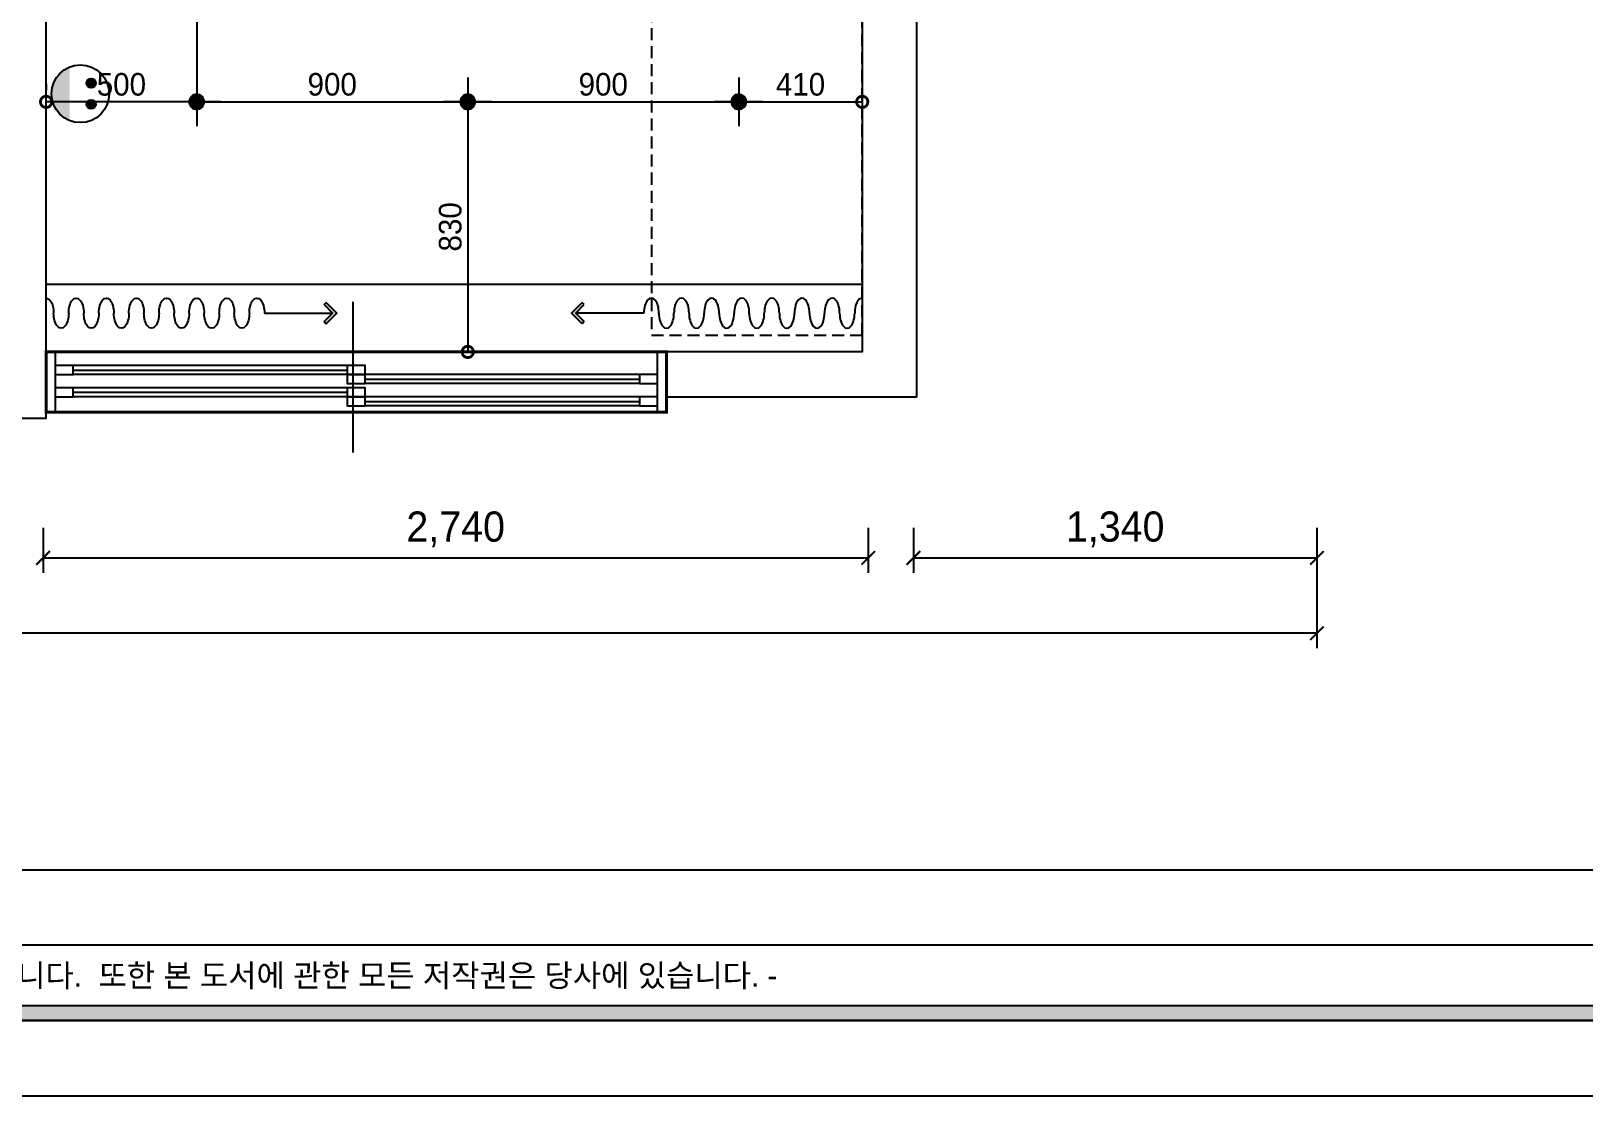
# Model space of a CAD drawing. Header units: inches. Extents: x 199882 to 277715, y -17863 to 11882.
# Drawn here: x 234943 to 240100, y -3468 to 67 of the extents above; entities that cross this region are included whole.
import ezdxf
from ezdxf.enums import TextEntityAlignment as Align

# ---------------------------------------------------------------- set-up
doc = ezdxf.new("R2010")
doc.units = ezdxf.units.IN
doc.header["$LTSCALE"] = 50
doc.header["$MEASUREMENT"] = 0
doc.linetypes.add('DH-HID2', pattern=[1.2, 0.8, -0.4])
for name, color, linetype in [('01. F-소품', 3, 'Continuous'), ('04-WIN', 4, 'Continuous'), ('07-DIM WAL', 5, 'Continuous'), ('08-HAT', 8, 'Continuous'), ('FORM(YOURNAME)-1', 1, 'Continuous'), ('FORM(YOURNAME)-11', 1, 'Continuous'), ('FU-FURM', 251, 'DH-HID2'), ('RC-LIGHT', 7, 'Continuous'), ('도면층2', 2, 'Continuous'), ('도면층4', 4, 'Continuous'), ('도면층5', 5, 'Continuous'), ('설비', 140, 'Continuous'), ('치수', 7, 'Continuous')]:
    doc.layers.add(name, color=color, linetype=linetype)
doc.styles.add('YOURNAME', font='HY울릉도M.TTF')
doc.styles.add('스타일1', font='HY울릉도M.TTF')
doc.dimstyles.new('30', dxfattribs={"dimscale": 30, "dimtxt": 2.5, "dimasz": 2.5, "dimexe": 1.25, "dimexo": 2, "dimtad": 1, "dimdec": 0, "dimtxsty": '스타일1', "dimblk": 'DOTSMALL', "dimcen": 2.5, "dimclrd": 1, "dimclre": 1, "dimclrt": 7, "dimadec": 0, "dimazin": 0, "dimtfac": 1, "dimtdec": 0, "dimtix": 1, "dimtmove": 0, "dimatfit": 3, "dimldrblk": 'DOTSMALL', "dimfxl": 0, "dimarcsym": 0})
doc.dimstyles.new('YOURNAME-50', dxfattribs={"dimscale": 50, "dimtxt": 2, "dimasz": 0.9, "dimexe": 1, "dimexo": 3, "dimgap": 0.7, "dimtad": 1, "dimdec": 0, "dimzin": 0, "dimdsep": 46, "dimlunit": 6, "dimtxsty": 'YOURNAME', "dimblk": 'ARCHTICK', "dimcen": 0, "dimclrd": 1, "dimclre": 1, "dimclrt": 7, "dimadec": 0, "dimazin": 0, "dimtfac": 1, "dimtdec": 0, "dimtix": 1, "dimtmove": 2, "dimatfit": 3, "dimldrblk": 'ARCHTICK', "dimfxl": 0, "dimtolj": 1, "dimtzin": 0, "dimarcsym": 0})

# ---------------------------------------------------------------- blocks, each defined once
blk = doc.blocks.new('FORM-ELEVATION')
at = {"layer": 'FORM(YOURNAME)-11'}
h = blk.add_hatch(color=256, dxfattribs=at)
h.dxf.hatch_style = 1
h.paths.add_polyline_path([(-10309, 35708), (71691, 35708), (71691, 35508), (-10309, 35508)])
h.paths.add_polyline_path([(-10309, -21492), (71691, -21492), (71691, -21692), (-10309, -21692)])
at = {"layer": 'Defpoints', "color": 158}
blk.add_line((62481, -20692), (-10309, -20692), dxfattribs=at)
for points in [[(-10309, -21692), (71691, -21692), (71691, 35708), (-10309, 35708)], [(-8309, 33708), (61071, 33708), (61071, -19692), (-8309, -19692)]]:
    blk.add_lwpolyline(points, close=True, dxfattribs=at)
at = {"layer": 'FORM(YOURNAME)-11', "color": 250}
blk.add_lwpolyline([(-11309, -22692), (72691, -22692), (72691, 36708), (-11309, 36708)], close=True, dxfattribs=at)
at = {"layer": 'FORM(YOURNAME)-11'}
blk.add_lwpolyline([(-10309, -21492), (71691, -21492), (71691, -21692), (-10309, -21692)], close=True, dxfattribs=at)
at = {"layer": 'FORM(YOURNAME)-11', "color": 1, "style": 'YOURNAME'}
blk.add_text("- 본 도서는 어떠한 경우에도 무단으로 도용할 수 없으며 도용시 '지적재산권' 보호에 관한 법률에 의거, 법적 분쟁이 발생합니다.  또한 본 도서에 관한 모든 저작권은 당사에 있습니다. -", height=300, dxfattribs=at).set_placement((28146, -21092), align=Align.MIDDLE_CENTER)
at = {"layer": 'FORM(YOURNAME)-11', "color": 3, "style": 'YOURNAME'}
for tag, height, p in [('1', 450, (71041, -1219)), ('2', 450, (71041, -1863)), ('3', 450, (71041, -3150)), ('4', 450, (71041, -5081)), ('5', 515, (71041, -7398)), ('6', 515, (71041, -9650)), ('7', 515, (71041, -11903)), ('8', 515, (71041, -14155)), ('9', 515, (71041, -16408)), ('10', 515, (66791, -18596)), ('11', 515, (71041, -18660)), ('12', 515, (66791, -20848)), ('13', 515, (71041, -20848))]:
    blk.add_attdef(tag, text='', height=height, dxfattribs=at).set_placement(p, align=Align.MIDDLE_RIGHT)
blk = doc.blocks.new('_ArchTick')
at = {"color": 0, "linetype": 'ByBlock', "const_width": 0.15}
blk.add_lwpolyline([(-0.5, -0.5), (0.5, 0.5)], dxfattribs=at)
blk = doc.blocks.new('*D79')
at = {"layer": 'Defpoints', "color": 0}
for p in [(234983.3, -1431.5), (237723.3, -1431.5), (237723.3, -1681.5)]:
    blk.add_point(p, dxfattribs=at)
at = {"layer": '치수', "color": 1, "lineweight": -2}
for p, q in [((234983.3, -1581.5), (234983.3, -1731.5)), ((237723.3, -1581.5), (237723.3, -1731.5)), ((234983.3, -1681.5), (237723.3, -1681.5))]:
    blk.add_line(p, q, dxfattribs=at)
at = {"layer": '치수', "color": 1, "lineweight": -2, "xscale": 45, "yscale": 45, "zscale": 45, "rotation": 180}
blk.add_blockref('_ArchTick', (234983.3, -1681.5), dxfattribs=at)
at = {"layer": '치수', "color": 1, "lineweight": -2, "xscale": 45, "yscale": 45, "zscale": 45}
blk.add_blockref('_ArchTick', (237723.3, -1681.5), dxfattribs=at)
at = {"layer": '치수', "color": 7, "insert": (236353.3, -1586.8), "char_height": 100, "attachment_point": 5, "style": 'YOURNAME'}
blk.add_mtext('\\A1;2,740', dxfattribs=at)
blk = doc.blocks.new('*D80')
at = {"layer": 'Defpoints', "color": 0}
for p in [(227058.3, -1431.5), (239213.3, -1431.5), (227058.3, -1931.5)]:
    blk.add_point(p, dxfattribs=at)
at = {"layer": '치수', "color": 1, "lineweight": -2}
for p, q in [((227058.3, -1581.5), (227058.3, -1981.5)), ((239213.3, -1581.5), (239213.3, -1981.5)), ((239213.3, -1931.5), (227058.3, -1931.5))]:
    blk.add_line(p, q, dxfattribs=at)
at = {"layer": '치수', "color": 1, "lineweight": -2, "xscale": 45, "yscale": 45, "zscale": 45, "rotation": 180}
blk.add_blockref('_ArchTick', (227058.3, -1931.5), dxfattribs=at)
at = {"layer": '치수', "color": 1, "lineweight": -2, "xscale": 45, "yscale": 45, "zscale": 45}
blk.add_blockref('_ArchTick', (239213.3, -1931.5), dxfattribs=at)
at = {"layer": '치수', "color": 7, "insert": (233135.8, -1836.8), "char_height": 100, "attachment_point": 5, "style": 'YOURNAME'}
blk.add_mtext('\\A1;12,155', dxfattribs=at)
blk = doc.blocks.new('*D83')
at = {"layer": 'Defpoints', "color": 0}
for p in [(237873.3, -1431.5), (239213.3, -1431.5), (239213.3, -1681.5)]:
    blk.add_point(p, dxfattribs=at)
at = {"layer": '치수', "color": 1, "lineweight": -2}
for p, q in [((237873.3, -1581.5), (237873.3, -1731.5)), ((239213.3, -1581.5), (239213.3, -1731.5)), ((237873.3, -1681.5), (239213.3, -1681.5))]:
    blk.add_line(p, q, dxfattribs=at)
at = {"layer": '치수', "color": 1, "lineweight": -2, "xscale": 45, "yscale": 45, "zscale": 45, "rotation": 180}
blk.add_blockref('_ArchTick', (237873.3, -1681.5), dxfattribs=at)
at = {"layer": '치수', "color": 1, "lineweight": -2, "xscale": 45, "yscale": 45, "zscale": 45}
blk.add_blockref('_ArchTick', (239213.3, -1681.5), dxfattribs=at)
at = {"layer": '치수', "color": 7, "insert": (238543.3, -1586.8), "char_height": 100, "attachment_point": 5, "style": 'YOURNAME'}
blk.add_mtext('\\A1;1,340', dxfattribs=at)
blk = doc.blocks.new('floor')
at = {"layer": '도면층2'}
for p in [(215553.3, -997.7), (216383.3, -1147.7)]:
    blk.add_line(p, (215553.3, -1147.7), dxfattribs=at)
for points in [[(214593.3, 3057.3), (214593.3, 3917.3), (215858.3, 3917.3), (215858.3, 3207.3), (215858.3, 3057.3), (216203.3, 3057.3), (216203.3, 37.3)], [(216383.3, 3057.3), (216383.3, 3207.3), (216383.3, -1147.7)], [(216203.3, 37.3), (216203.3, -997.7), (215553.3, -997.7)]]:
    blk.add_lwpolyline(points, dxfattribs=at)
blk.add_lwpolyline([(213122.3, -1042.7), (213122.3, -1217.7), (213493.3, -1217.7), (213493.3, 3057.3), (213503.3, 3057.3), (213503.3, 3172.3), (213292.3, 3172.3), (213292.3, 727.3), (213077.3, 727.3), (213077.3, 477.3), (213292.3, 477.3), (213293.3, -1042.7)], close=True, dxfattribs=at)
at = {"layer": '도면층4'}
for p, q in [((214513.3, -1331.9), (214513.3, -831.9)), ((215553.3, -997.7), (213493.3, -997.7)), ((213493.3, -997.7), (213493.3, -1197.7)), ((213523.3, -997.7), (213523.3, -1197.7)), ((215523.3, -1197.7), (215523.3, -997.7)), ((215553.3, -1197.7), (215553.3, -997.7)), ((213583.3, -1058.1), (214493.3, -1058.1)), ((213583.3, -1131.9), (214493.3, -1131.9)), ((214553.3, -1088.1), (215463.3, -1088.1)), ((214553.3, -1161.9), (215463.3, -1161.9)), ((213493.3, -1197.7), (215553.3, -1197.7))]:
    blk.add_line(p, q, dxfattribs=at)
for points in [[(213523.3, -1043.1), (213523.3, -1073.1), (213583.3, -1073.1), (213583.3, -1043.1)], [(214493.3, -1043.1), (214493.3, -1073.1), (214553.3, -1073.1), (214553.3, -1043.1)], [(214493.3, -1073.1), (214493.3, -1103.1), (214553.3, -1103.1), (214553.3, -1073.1)], [(215463.3, -1073.1), (215463.3, -1103.1), (215523.3, -1103.1), (215523.3, -1073.1)], [(213523.3, -1116.9), (213523.3, -1146.9), (213583.3, -1146.9), (213583.3, -1116.9)], [(214493.3, -1116.9), (214493.3, -1146.9), (214553.3, -1146.9), (214553.3, -1116.9)], [(214493.3, -1146.9), (214493.3, -1176.9), (214553.3, -1176.9), (214553.3, -1146.9)], [(215463.3, -1146.9), (215463.3, -1176.9), (215523.3, -1176.9), (215523.3, -1146.9)]]:
    blk.add_lwpolyline(points, close=True, dxfattribs=at)
at = {"layer": '도면층5'}
for p, q in [((214493.3, -1043.1), (213583.3, -1043.1)), ((214493.3, -1073.1), (213583.3, -1073.1)), ((215463.3, -1073.1), (214553.3, -1073.1)), ((214493.3, -1116.9), (213583.3, -1116.9)), ((215463.3, -1103.1), (214553.3, -1103.1)), ((214493.3, -1146.9), (213583.3, -1146.9)), ((215463.3, -1146.9), (214553.3, -1146.9)), ((215463.3, -1176.9), (214553.3, -1176.9))]:
    blk.add_line(p, q, dxfattribs=at)
blk = doc.blocks.new('CJSWJ')
at = {"color": 8, "const_width": 10}
blk.add_lwpolyline([(234993.3, -997.7), (237053.3, -997.7), (237053.3, -1197.7), (234993.3, -1197.7)], close=True, dxfattribs=at)
at = {"layer": 'FU-FURM', "color": 8}
blk.add_lwpolyline([(237703.3, -942.7), (237703.3, 557.3), (237003.3, 557.3), (237003.3, -942.7)], close=True, dxfattribs=at)
at = {"layer": '04-WIN'}
blk.add_blockref('floor', (21500, 0), dxfattribs=at)
blk = doc.blocks.new('egoo')
at = {"layer": '설비'}
h = blk.add_hatch(color=140, dxfattribs=at)
edge = h.paths.add_edge_path()
edge.add_arc((1015645.3, 443433.7), 22.3, 0, 360)
h = blk.add_hatch(color=140, dxfattribs=at)
edge = h.paths.add_edge_path()
edge.add_arc((1015747.7, 443433.7), 22.3, 0, 360)
h = blk.add_hatch(color=140, dxfattribs=at)
edge = h.paths.add_edge_path()
edge.add_line((1015826.3, 443329.1), (1015566.6, 443329.1))
edge.add_ellipse((1015696.5, 443381.5), major_axis=(99, 99), ratio=1, start_angle=156.95778, end_angle=293.04222)
at = {"layer": '설비', "color": 140}
for centre, radius in [((1015696.5, 443381.5), 140), ((1015645.3, 443433.7), 22.3), ((1015747.7, 443433.7), 22.3)]:
    blk.add_circle(centre, radius, dxfattribs=at)
blk = doc.blocks.new('FFSFDF')
at = {"layer": '01. F-소품'}
blk.add_hatch(color=8, dxfattribs=at).paths.add_polyline_path([(1567672.9, 1746751.1), (1567679.9, 1746744.1), (1567715.3, 1746779.4), (1567679.9, 1746814.8), (1567672.9, 1746807.7), (1567701.2, 1746779.4)])
at = {"layer": '01. F-소품', "color": 8}
for p, q in [((1567474.8, 1746779.4), (1567701.2, 1746779.4)), ((1567672.9, 1746807.7), (1567679.9, 1746814.8)), ((1567672.9, 1746751.1), (1567679.9, 1746744.1))]:
    blk.add_line(p, q, dxfattribs=at)
for points in [[(1567672.9, 1746807.7), (1567701.2, 1746779.4), (1567672.9, 1746751.1)], [(1567679.9, 1746814.8), (1567715.3, 1746779.4), (1567679.9, 1746744.1)]]:
    blk.add_lwpolyline(points, dxfattribs=at)
for centre, start_param, end_param in [((1566799.8, 1746779.4), 1.570796, 4.712389), ((1566899.8, 1746779.4), 1.570796, 4.712389), ((1566999.8, 1746779.4), 1.570796, 4.712389), ((1567099.8, 1746779.4), 1.570796, 4.712389), ((1567199.8, 1746779.4), 1.570796, 4.712389), ((1567299.8, 1746779.4), 1.570796, 4.712389), ((1567399.8, 1746779.4), 1.570796, 4.712389), ((1566749.8, 1746779.4), 6.283185, 7.853982), ((1566849.8, 1746779.4), 4.712389, 7.853982), ((1566949.8, 1746779.4), 4.712389, 7.853982), ((1567049.8, 1746779.4), 4.712389, 7.853982), ((1567149.8, 1746779.4), 4.712389, 7.853982), ((1567249.8, 1746779.4), 4.712389, 7.853982), ((1567349.8, 1746779.4), 4.712389, 7.853982), ((1567449.8, 1746779.4), 4.712389, 7.853982)]:
    blk.add_ellipse(centre, major_axis=(0, -50), ratio=0.5, start_param=start_param, end_param=end_param, dxfattribs=at)
blk = doc.blocks.new('1')
at = {"linetype": 'Continuous'}
h = blk.add_hatch(color=4, dxfattribs=at)
h.dxf.hatch_style = 1
edge = h.paths.add_edge_path()
edge.add_arc((11539653.5, -14273503.8), 37.5, 0, 360)
at = {"color": 1, "linetype": 'Continuous'}
for p, q in [((11539653.5, -14273637.1), (11539653.5, -14273370.5)), ((11539520.2, -14273503.8), (11539786.8, -14273503.8))]:
    blk.add_line(p, q, dxfattribs=at)
at = {"color": 4, "linetype": 'Continuous'}
for radius in [41.5, 37.5]:
    blk.add_circle((11539653.5, -14273503.8), radius, dxfattribs=at)
blk = doc.blocks.new('_DOTSMALL')
at = {"color": 0, "linetype": 'ByBlock', "const_width": 0.5}
blk.add_lwpolyline([(-0.0625, 0, 1), (0.0625, 0, 1)], format="xyb", close=True, dxfattribs=at)
blk = doc.blocks.new('*D164')
at = {"layer": '07-DIM WAL', "color": 1, "lineweight": -2}
for p, q in [((235433.3, 1032.3), (235455.8, 1032.3)), ((235493.3, 1032.3), (235493.3, -167.7)), ((235553.3, -167.7), (235530.8, -167.7))]:
    blk.add_line(p, q, dxfattribs=at)
at = {"layer": 'Defpoints', "color": 0}
for p in [(235493.3, 1032.3), (235493.3, -167.7), (235493.3, -167.7)]:
    blk.add_point(p, dxfattribs=at)
at = {"layer": '07-DIM WAL', "color": 1, "lineweight": -2, "xscale": 75, "yscale": 75, "zscale": 75}
for p, rotation in [((235493.3, 1032.3), 90), ((235493.3, -167.7), 270)]:
    blk.add_blockref('_DOTSMALL', p, dxfattribs=dict(at, rotation=rotation))
at = {"layer": '07-DIM WAL', "color": 7, "insert": (235435.5, 432.3), "char_height": 75, "attachment_point": 5, "rotation": 90, "style": '스타일1'}
blk.add_mtext('1200', dxfattribs=at)
blk = doc.blocks.new('*D165')
at = {"layer": '07-DIM WAL', "color": 1, "lineweight": -2}
for p, q in [((235493.3, -107.7), (235493.3, -130.2)), ((236393.3, -107.7), (236393.3, -130.2)), ((235493.3, -167.7), (236393.3, -167.7))]:
    blk.add_line(p, q, dxfattribs=at)
at = {"layer": 'Defpoints', "color": 0}
for p in [(235493.3, -167.7), (236393.3, -167.7), (236393.3, -167.7)]:
    blk.add_point(p, dxfattribs=at)
at = {"layer": '07-DIM WAL', "color": 1, "lineweight": -2, "xscale": 75, "yscale": 75, "zscale": 75, "rotation": 180}
blk.add_blockref('_DOTSMALL', (235493.3, -167.7), dxfattribs=at)
at = {"layer": '07-DIM WAL', "color": 1, "lineweight": -2, "xscale": 75, "yscale": 75, "zscale": 75}
blk.add_blockref('_DOTSMALL', (236393.3, -167.7), dxfattribs=at)
at = {"layer": '07-DIM WAL', "color": 7, "insert": (235943.3, -109.9), "char_height": 75, "attachment_point": 5, "style": '스타일1'}
blk.add_mtext('900', dxfattribs=at)
blk = doc.blocks.new('*D166')
at = {"layer": '07-DIM WAL', "color": 1, "lineweight": -2}
for p, q in [((236393.3, -107.7), (236393.3, -130.2)), ((237293.3, -107.7), (237293.3, -130.2)), ((236393.3, -167.7), (237293.3, -167.7))]:
    blk.add_line(p, q, dxfattribs=at)
at = {"layer": 'Defpoints', "color": 0}
for p in [(236393.3, -167.7), (237293.3, -167.7), (237293.3, -167.7)]:
    blk.add_point(p, dxfattribs=at)
at = {"layer": '07-DIM WAL', "color": 1, "lineweight": -2, "xscale": 75, "yscale": 75, "zscale": 75, "rotation": 180}
blk.add_blockref('_DOTSMALL', (236393.3, -167.7), dxfattribs=at)
at = {"layer": '07-DIM WAL', "color": 1, "lineweight": -2, "xscale": 75, "yscale": 75, "zscale": 75}
blk.add_blockref('_DOTSMALL', (237293.3, -167.7), dxfattribs=at)
at = {"layer": '07-DIM WAL', "color": 7, "insert": (236843.3, -109.9), "char_height": 75, "attachment_point": 5, "style": '스타일1'}
blk.add_mtext('900', dxfattribs=at)
blk = doc.blocks.new('*D167')
at = {"layer": '07-DIM WAL', "color": 1, "lineweight": -2}
for p, q in [((237293.3, -107.7), (237293.3, -130.2)), ((237703.3, -107.7), (237703.3, -130.2)), ((237293.3, -167.7), (237703.3, -167.7))]:
    blk.add_line(p, q, dxfattribs=at)
at = {"layer": 'Defpoints', "color": 0}
for p in [(237293.3, -167.7), (237703.3, -167.7), (237703.3, -167.7)]:
    blk.add_point(p, dxfattribs=at)
at = {"layer": '07-DIM WAL', "color": 1, "lineweight": -2, "xscale": 75, "yscale": 75, "zscale": 75, "rotation": 180}
blk.add_blockref('_DOTSMALL', (237293.3, -167.7), dxfattribs=at)
at = {"layer": '07-DIM WAL', "color": 1, "lineweight": -2, "xscale": 75, "yscale": 75, "zscale": 75}
blk.add_blockref('_DOTSMALL', (237703.3, -167.7), dxfattribs=at)
at = {"layer": '07-DIM WAL', "color": 7, "insert": (237498.3, -110), "char_height": 75, "attachment_point": 5, "style": '스타일1'}
blk.add_mtext('410', dxfattribs=at)
blk = doc.blocks.new('*D168')
at = {"layer": '07-DIM WAL', "color": 1, "lineweight": -2}
for p, q in [((234993.3, -107.7), (234993.3, -130.2)), ((235493.3, -107.7), (235493.3, -130.2)), ((235493.3, -167.7), (234993.3, -167.7))]:
    blk.add_line(p, q, dxfattribs=at)
at = {"layer": 'Defpoints', "color": 0}
for p in [(234993.3, -167.7), (234993.3, -167.7), (235493.3, -167.7)]:
    blk.add_point(p, dxfattribs=at)
at = {"layer": '07-DIM WAL', "color": 1, "lineweight": -2, "xscale": 75, "yscale": 75, "zscale": 75, "rotation": 180}
blk.add_blockref('_DOTSMALL', (234993.3, -167.7), dxfattribs=at)
at = {"layer": '07-DIM WAL', "color": 1, "lineweight": -2, "xscale": 75, "yscale": 75, "zscale": 75}
blk.add_blockref('_DOTSMALL', (235493.3, -167.7), dxfattribs=at)
at = {"layer": '07-DIM WAL', "color": 7, "insert": (235243.3, -110), "char_height": 75, "attachment_point": 5, "style": '스타일1'}
blk.add_mtext('500', dxfattribs=at)
blk = doc.blocks.new('*D171')
at = {"layer": '07-DIM WAL', "color": 1, "lineweight": -2}
for p, q in [((236393.3, -167.7), (236393.3, -997.7)), ((236453.3, -167.7), (236430.8, -167.7)), ((236453.3, -997.7), (236430.8, -997.7))]:
    blk.add_line(p, q, dxfattribs=at)
at = {"layer": 'Defpoints', "color": 0}
for p in [(236393.3, -167.7), (236393.3, -997.7), (236393.3, -997.7)]:
    blk.add_point(p, dxfattribs=at)
at = {"layer": '07-DIM WAL', "color": 1, "lineweight": -2, "xscale": 75, "yscale": 75, "zscale": 75}
for p, rotation in [((236393.3, -167.7), 90), ((236393.3, -997.7), 270)]:
    blk.add_blockref('_DOTSMALL', p, dxfattribs=dict(at, rotation=rotation))
at = {"layer": '07-DIM WAL', "color": 7, "insert": (236335.5, -582.7), "char_height": 75, "attachment_point": 5, "rotation": 90, "style": '스타일1'}
blk.add_mtext('830', dxfattribs=at)

msp = doc.modelspace()

# ---------------------------------------------------------------- linework, layer by layer
at = {"layer": 'RC-LIGHT'}
msp.add_line((234993.3, -772.7), (237703.3, -772.7), dxfattribs=at)

# ---------------------------------------------------------------- block references
at = {"color": 0, "xscale": -1, "rotation": 180}
msp.add_blockref('FFSFDF', (-1331756.5, 1745910.4), dxfattribs=at)
at = {"color": 0, "rotation": 180}
msp.add_blockref('FFSFDF', (1804453, 1745910.4), dxfattribs=at)
at = {"layer": '08-HAT'}
msp.add_blockref('CJSWJ', (0, 0), dxfattribs=at)
at = {"layer": 'FORM(YOURNAME)-1', "xscale": 0.2500000000000001, "yscale": 0.2500000000000001, "zscale": 0.2500000000000001}
msp.add_blockref('FORM-ELEVATION', (226583.5, 2205.4), dxfattribs=at)
at = {"layer": 'RC-LIGHT', "color": 140, "xscale": 0.6845238224412213, "yscale": 0.6845238224412213, "zscale": 0.6845238224412213, "rotation": 270}
msp.add_blockref('egoo', (-68398.1, 695127.5), dxfattribs=at)
at = {"layer": 'RC-LIGHT', "xscale": -0.6024096385271789, "yscale": 0.6024096385271789, "zscale": 0.6024096385271789, "rotation": 90}
for p in [(-8363003, 6951430.8), (-8362103, 6951430.8), (-8361203, 6951430.8)]:
    msp.add_blockref('1', p, dxfattribs=at)

# ---------------------------------------------------------------- dimensions: what is measured, and where the dimension line sits
at = {"layer": '07-DIM WAL'}
for base, p1, p2, picture, middle in [((235493.3, -167.7), (235493.3, 1032.3), (235493.3, -167.7), '*D164', (235435.5, 432.3)), ((236393.3, -997.7), (236393.3, -167.7), (236393.3, -997.7), '*D171', (236335.5, -582.7))]:
    dim = msp.add_linear_dim(base=base, p1=p1, p2=p2, angle=90, dimstyle='30', dxfattribs=at)
    dim.commit()
    dim.dimension.update_dxf_attribs({"geometry": picture, "text_midpoint": middle})
for base, p1, p2, picture, middle in [((234993.3, -167.7), (235493.3, -167.7), (234993.3, -167.7), '*D168', (235243.3, -110)), ((236393.3, -167.7), (235493.3, -167.7), (236393.3, -167.7), '*D165', (235943.3, -109.9)), ((237293.3, -167.7), (236393.3, -167.7), (237293.3, -167.7), '*D166', (236843.3, -109.9)), ((237703.3, -167.7), (237293.3, -167.7), (237703.3, -167.7), '*D167', (237498.3, -110))]:
    dim = msp.add_linear_dim(base=base, p1=p1, p2=p2, dimstyle='30', dxfattribs=at)
    dim.commit()
    dim.dimension.update_dxf_attribs({"geometry": picture, "text_midpoint": middle})
at = {"layer": '치수'}
for base, p1, p2, picture, middle in [((227058.3, -1931.5), (239213.3, -1431.5), (227058.3, -1431.5), '*D80', (233135.8, -1836.8)), ((237723.3, -1681.5), (234983.3, -1431.5), (237723.3, -1431.5), '*D79', (236353.3, -1586.8)), ((239213.3, -1681.5), (237873.3, -1431.5), (239213.3, -1431.5), '*D83', (238543.3, -1586.8))]:
    dim = msp.add_linear_dim(base=base, p1=p1, p2=p2, angle=180, dimstyle='YOURNAME-50', override={"dimfxl": 1.25, "dimarcsym": 2}, dxfattribs=at)
    dim.commit()
    dim.dimension.update_dxf_attribs({"geometry": picture, "text_midpoint": middle})

doc.saveas('drawing.dxf')
